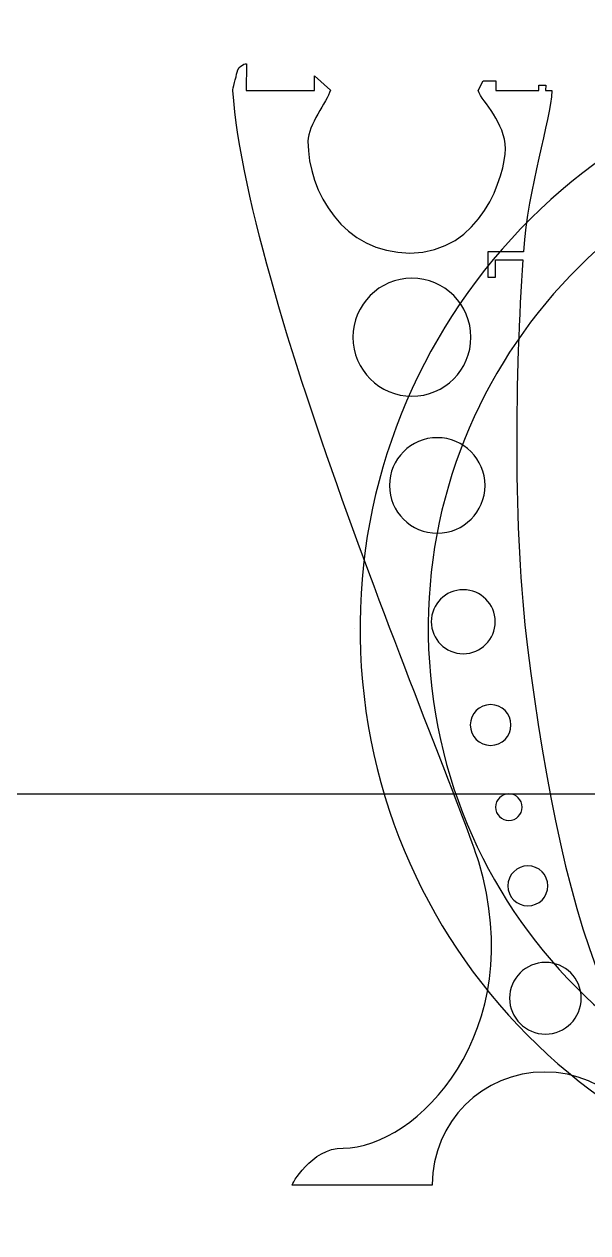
# Model space of a CAD drawing. Extents: x -275 to 303, y -16 to 61.
# Drawn here: x -31.8 to -3.4, y -16.2 to 44.5 of the extents above; entities that cross this region are included whole.
import ezdxf

# ---------------------------------------------------------------- set-up
doc = ezdxf.new("R2010")
doc.units = 0
doc.header["$MEASUREMENT"] = 0
for name, color, linetype in [('LAYER_2', 7, 'CONTINUOUS'), ('LAYER_3', 7, 'CONTINUOUS'), ('LAYER_8', 7, 'CONTINUOUS')]:
    doc.layers.add(name, color=color, linetype=linetype)

# ---------------------------------------------------------------- blocks, each defined once
blk = doc.blocks.new('BLOCK_6')
at = {"layer": 'LAYER_3', "color": 40}
blk.add_open_spline([(16.782, -14.764), (0.835, -16.239), (-13.289, -4.507), (-14.764, 11.44), (-16.239, 27.387), (-4.507, 41.511), (11.44, 42.986), (27.387, 44.461), (41.511, 32.729), (42.986, 16.782), (44.461, 0.835), (32.729, -13.289), (16.782, -14.764)], degree=3, knots=[0, 0, 0, 0, 1, 1, 1, 2, 2, 2, 3, 3, 3, 4, 4, 4, 4], dxfattribs=at)
blk = doc.blocks.new('BLOCK_7')
at = {"layer": 'LAYER_2', "color": 12}
for points in [[(16.782, -14.764), (0.835, -16.239), (-13.289, -4.507), (-14.764, 11.44), (-16.239, 27.387), (-4.507, 41.511), (11.44, 42.986), (27.387, 44.461), (41.511, 32.729), (42.986, 16.782), (44.461, 0.835), (32.729, -13.289), (16.782, -14.764)], [(16.467, -11.355), (2.402, -12.656), (-10.054, -2.309), (-11.355, 11.756), (-12.656, 25.82), (-2.309, 38.277), (11.756, 39.577), (25.82, 40.878), (38.277, 30.531), (39.577, 16.467), (40.878, 2.402), (30.531, -10.054), (16.467, -11.355)]]:
    blk.add_open_spline(points, degree=3, knots=[0, 0, 0, 0, 1, 1, 1, 2, 2, 2, 3, 3, 3, 4, 4, 4, 4], dxfattribs=at)

msp = doc.modelspace()

# ---------------------------------------------------------------- linework, layer by layer
at = {"layer": 'LAYER_8', "color": 140}
msp.add_lwpolyline([(-15.144, 14.111), (-15.144, 14.111)], dxfattribs=at)
msp.add_lwpolyline([(-15.144, 14.111), (-15.144, 14.111)], dxfattribs=at)
msp.add_lwpolyline([(-15.144, 14.111), (-15.144, 14.111)], dxfattribs=at)
at = {"layer": 'LAYER_8'}
msp.add_lwpolyline([(-274.884, 5.808), (303.071, 5.808)], dxfattribs=at)
at = {"layer": 'LAYER_8', "color": 140}
for points, knots in [([(16.576, -13.842), (16.576, -13.842), (15.783, -11.99), (14.407, -11.99), (13.031, -11.99), (9.093, -11.986), (9.093, -11.986), (9.093, -11.986), (9.093, -12.916), (9.093, -12.916), (9.093, -12.916), (8.176, -12.916), (8.176, -12.916), (8.176, -12.916), (8.176, -11.99), (8.176, -11.99), (8.176, -11.99), (7.069, -11.99), (6.787, -11.99), (-1.521, -11.99), (-4.705, -0.904), (-6.478, 13.164), (-7.221, 19.063), (-7.096, 27.15), (-6.712, 32.631), (-6.712, 32.631), (-8.077, 32.631), (-8.077, 32.631), (-8.077, 32.631), (-8.077, 31.755), (-8.077, 31.755), (-8.077, 31.755), (-8.477, 31.755), (-8.477, 31.755), (-8.477, 31.755), (-8.477, 32.637), (-8.477, 32.637), (-8.477, 32.637), (-8.471, 32.637), (-8.471, 32.637), (-8.471, 32.637), (-8.471, 33.031), (-8.471, 33.031), (-8.471, 33.031), (-6.684, 33.031), (-6.684, 33.031), (-6.446, 36.316), (-5.324, 39.594), (-5.25, 41.126), (-5.25, 41.126), (-5.571, 41.126), (-5.571, 41.126), (-5.571, 41.126), (-5.565, 41.395), (-5.565, 41.395), (-5.565, 41.395), (-5.911, 41.395), (-5.911, 41.395), (-5.911, 41.395), (-5.906, 41.126), (-5.906, 41.126), (-5.906, 41.126), (-8.065, 41.126), (-8.065, 41.126), (-8.065, 41.126), (-8.065, 41.608), (-8.065, 41.608), (-8.065, 41.608), (-8.709, 41.616), (-8.709, 41.616), (-8.709, 41.616), (-8.958, 41.124), (-8.958, 41.124), (-8.728, 40.548), (-7.59, 39.505), (-7.59, 38.208), (-7.59, 36.91), (-8.782, 32.969), (-12.39, 32.969), (-15.707, 32.969), (-17.503, 36.011), (-17.503, 38.583), (-17.503, 39.398), (-16.56, 40.549), (-16.372, 41.148), (-16.372, 41.148), (-17.18, 41.868), (-17.18, 41.868), (-17.18, 41.868), (-17.18, 41.126), (-17.18, 41.126), (-17.18, 41.126), (-20.603, 41.126), (-20.603, 41.126), (-20.603, 41.126), (-20.586, 42.477), (-20.586, 42.477), (-20.586, 42.477), (-20.985, 42.442), (-21.066, 42.043), (-21.108, 41.837), (-21.281, 41.168), (-21.278, 41.13), (-20.464, 30.109), (-10.128, 6.358), (-8.93, 2.386), (-6.342, -6.191), (-12.079, -11.981), (-15.738, -11.981), (-17.361, -11.981), (-18.313, -13.842), (-18.313, -13.842), (-18.313, -13.842), (-11.257, -13.842), (-11.257, -13.842), (-11.257, -13.83), (-11.258, -13.818), (-11.258, -13.806), (-11.258, -10.689), (-8.731, -8.162), (-5.613, -8.162), (-2.496, -8.162), (0.031, -10.689), (0.031, -13.806), (0.031, -13.818), (0.031, -13.83), (0.031, -13.842), (0.031, -13.842), (16.576, -13.842), (16.576, -13.842)], [0, 0, 0, 0, 1, 1, 1, 2, 2, 2, 3, 3, 3, 4, 4, 4, 5, 5, 5, 6, 6, 6, 7, 7, 7, 8, 8, 8, 9, 9, 9, 10, 10, 10, 11, 11, 11, 12, 12, 12, 13, 13, 13, 14, 14, 14, 15, 15, 15, 16, 16, 16, 17, 17, 17, 18, 18, 18, 19, 19, 19, 20, 20, 20, 21, 21, 21, 22, 22, 22, 23, 23, 23, 24, 24, 24, 25, 25, 25, 26, 26, 26, 27, 27, 27, 28, 28, 28, 29, 29, 29, 30, 30, 30, 31, 31, 31, 32, 32, 32, 33, 33, 33, 34, 34, 34, 35, 35, 35, 36, 36, 36, 37, 37, 37, 38, 38, 38, 39, 39, 39, 40, 40, 40, 41, 41, 41, 42, 42, 42, 43, 43, 43, 43]), ([(-15.244, 28.739), (-15.244, 30.375), (-13.918, 31.702), (-12.281, 31.702), (-10.644, 31.702), (-9.318, 30.375), (-9.318, 28.739), (-9.318, 27.102), (-10.644, 25.775), (-12.281, 25.775), (-13.918, 25.775), (-15.244, 27.102), (-15.244, 28.739)], [0, 0, 0, 0, 1, 1, 1, 2, 2, 2, 3, 3, 3, 4, 4, 4, 4]), ([(-13.41, 21.295), (-13.41, 22.62), (-12.336, 23.694), (-11.011, 23.694), (-9.686, 23.694), (-8.612, 22.62), (-8.612, 21.295), (-8.612, 19.97), (-9.686, 18.896), (-11.011, 18.896), (-12.336, 18.896), (-13.41, 19.97), (-13.41, 21.295)], [0, 0, 0, 0, 1, 1, 1, 2, 2, 2, 3, 3, 3, 4, 4, 4, 4]), ([(-11.311, 14.451), (-11.311, 15.338), (-10.592, 16.056), (-9.706, 16.056), (-8.819, 16.056), (-8.1, 15.338), (-8.1, 14.451), (-8.1, 13.565), (-8.819, 12.846), (-9.706, 12.846), (-10.592, 12.846), (-11.311, 13.565), (-11.311, 14.451)], [0, 0, 0, 0, 1, 1, 1, 2, 2, 2, 3, 3, 3, 4, 4, 4, 4]), ([(-8.33, 8.242), (-8.895, 8.242), (-9.353, 8.7), (-9.353, 9.265), (-9.353, 9.83), (-8.895, 10.288), (-8.33, 10.288), (-7.765, 10.288), (-7.307, 9.83), (-7.307, 9.265), (-7.307, 8.7), (-7.765, 8.242), (-8.33, 8.242)], [0, 0, 0, 0, 1, 1, 1, 2, 2, 2, 3, 3, 3, 4, 4, 4, 4]), ([(-8.083, 5.138), (-8.083, 5.508), (-7.783, 5.808), (-7.413, 5.808), (-7.042, 5.808), (-6.742, 5.508), (-6.742, 5.138), (-6.742, 4.768), (-7.042, 4.468), (-7.413, 4.468), (-7.783, 4.468), (-8.083, 4.768), (-8.083, 5.138)], [0, 0, 0, 0, 1, 1, 1, 2, 2, 2, 3, 3, 3, 4, 4, 4, 4]), ([(-6.46, 2.192), (-5.905, 2.192), (-5.455, 1.742), (-5.455, 1.187), (-5.455, 0.631), (-5.905, 0.181), (-6.46, 0.181), (-7.015, 0.181), (-7.465, 0.631), (-7.465, 1.187), (-7.465, 1.742), (-7.015, 2.192), (-6.46, 2.192)], [0, 0, 0, 0, 1, 1, 1, 2, 2, 2, 3, 3, 3, 4, 4, 4, 4]), ([(-5.578, -6.257), (-6.572, -6.257), (-7.377, -5.451), (-7.377, -4.458), (-7.377, -3.464), (-6.572, -2.659), (-5.578, -2.659), (-4.584, -2.659), (-3.779, -3.464), (-3.779, -4.458), (-3.779, -5.451), (-4.584, -6.257), (-5.578, -6.257)], [0, 0, 0, 0, 1, 1, 1, 2, 2, 2, 3, 3, 3, 4, 4, 4, 4])]:
    msp.add_open_spline(points, degree=3, knots=knots, dxfattribs=at)

# ---------------------------------------------------------------- block references
at = {"layer": 'LAYER_2'}
msp.add_blockref('BLOCK_7', (0, 0), dxfattribs=at)
at = {"layer": 'LAYER_3'}
msp.add_blockref('BLOCK_6', (0, 0), dxfattribs=at)

doc.saveas('drawing.dxf')
